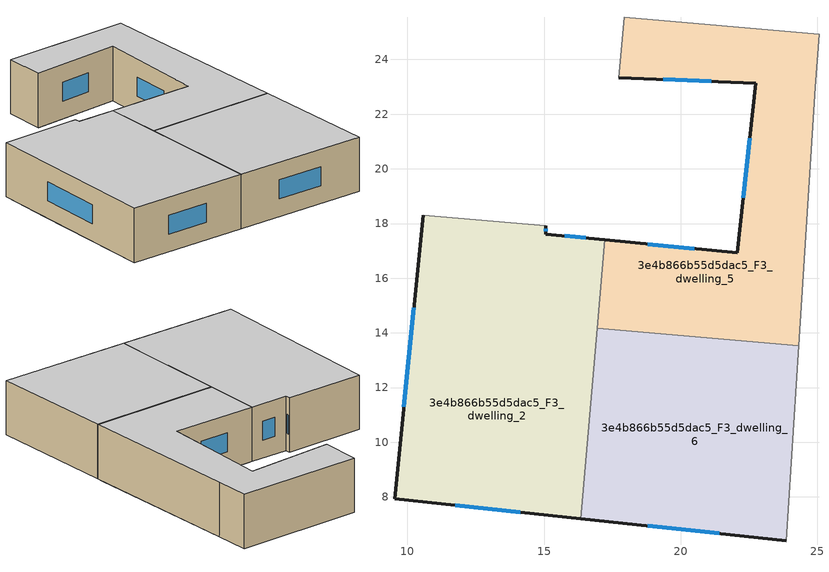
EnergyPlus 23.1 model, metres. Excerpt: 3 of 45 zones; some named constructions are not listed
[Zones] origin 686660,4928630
3e4b866b55d5dac5_F3_dwelling_2
 floor to 3e4b866b55d5dac5_F2_dwelling_2 (EU_floor_Construction): 17.22,17.4 17,14.76 10.27,15.2 10.58,18.3 15.06,17.91 15.06,17.61 z9
 floor to 3e4b866b55d5dac5_F2_dwelling_3 (EU_floor_Construction): 17,14.76 16.34,7.2 9.53,7.92 10.27,15.2 z9
 wall outside (EU_wall_Construction): 10.58,18.3 9.53,7.92 16.34,7.2 / 17.22,17.4 15.06,17.61 15.06,17.91 z9:12
 wall to 3e4b866b55d5dac5_F3_dwelling_1 (EU_wall_Construction): 15.06,17.91 10.58,18.3 z9:12
 wall to 3e4b866b55d5dac5_F3_dwelling_6 (EU_wall_Construction): 16.34,7.2 16.95,14.17 z9:12
 wall to 3e4b866b55d5dac5_F3_dwelling_5 (EU_wall_Construction): 16.95,14.17 17.22,17.4 z9:12
 window (EU_Window_Construction): 10.24,14.92 9.87,11.3 / 15.06,17.71 15.06,17.81 / 16.52,17.47 15.76,17.54 / 11.75,7.69 14.13,7.44 z9.98:11.02
 ceiling to 3e4b866b55d5dac5_F4_dwelling_2 (EU_floor_Construction): 16.34,7.2 17.22,17.4 15.06,17.61 15.06,17.91 10.58,18.3 9.53,7.92 z12
3e4b866b55d5dac5_F3_dwelling_5
 floor to 3e4b866b55d5dac5_F2_dwelling_6 (EU_floor_Construction): 25.06,24.92 24.92,22.98 24.33,13.9 17.18,14.36 17.37,17.39 22.06,16.92 22.75,23.13 17.76,23.33 17.84,24.57 17.93,25.54 z9
 floor to 3e4b866b55d5dac5_F2_dwelling_1 (EU_floor_Construction): 17.84,24.57 17.76,23.33 17.74,23.33 z9
 floor to 3e4b866b55d5dac5_F2_dwelling_2 (EU_floor_Construction): 17.37,17.39 17.2,14.75 17,14.76 17.22,17.4 z9
 floor to 3e4b866b55d5dac5_F2_dwelling_7 (EU_floor_Construction): 24.33,13.9 24.31,13.54 17.16,14.15 17.18,14.36 z9
 floor to 3e4b866b55d5dac5_F2_dwelling_3 (EU_floor_Construction): 17.2,14.75 17.16,14.15 16.95,14.17 17,14.76 z9
 wall outside (EU_wall_Construction): 17.74,23.33 22.75,23.13 22.06,16.92 17.22,17.4 z9:12
 wall adiabatic (EU_wall_Construction): 24.31,13.54 24.92,22.98 25.06,24.92 z9:12
 wall to 3e4b866b55d5dac5_F3_dwelling_6 (EU_wall_Construction): 16.95,14.17 24.31,13.54 z9:12
 wall to 3e4b866b55d5dac5_F3_dwelling_4 (EU_wall_Construction): 25.06,24.92 17.93,25.54 z9:12
 wall to 3e4b866b55d5dac5_F3_dwelling_1 (EU_wall_Construction): 17.93,25.54 17.74,23.33 z9:12
 window (EU_Window_Construction): 19.37,23.27 21.12,23.2 / 20.49,17.08 18.8,17.25 / 22.53,21.11 22.28,18.94 z9.98:11.02
 ceiling to 3e4b866b55d5dac5_F4_dwelling_5 (EU_floor_Construction): 24.31,13.54 24.92,22.98 25.06,24.92 17.93,25.54 17.74,23.33 22.75,23.13 22.06,16.92 17.22,17.4 16.95,14.17 z12
3e4b866b55d5dac5_F3_dwelling_6
 floor to 3e4b866b55d5dac5_F2_dwelling_7 (EU_floor_Construction): 24.31,13.54 23.85,6.4 16.71,7.16 17.16,14.15 z9
 floor adiabatic (EU_floor_Construction): 17.16,14.15 16.71,7.16 16.34,7.2 16.95,14.17 z9
 wall outside (EU_wall_Construction): 16.34,7.2 23.85,6.4 z9:12
 wall adiabatic (EU_wall_Construction): 23.85,6.4 24.31,13.54 z9:12
 window (EU_Window_Construction): 18.79,6.94 21.41,6.66 z9.98:11.02
 ceiling to 3e4b866b55d5dac5_F4_dwelling_6 (EU_floor_Construction): 23.85,6.4 24.31,13.54 16.95,14.17 16.34,7.2 z12
[SCHEDULE:FILE] Column Number=1; Rows to Skip at Top=0; Number of Hours of Data=8760; Column Separator=Comma; Interpolate to Timestep=No; Minutes per Item=60; Adjust Schedule for Daylight Savings=Yes
Name | File
EU_Step8_GainSchedule_3e4b866b55d5dac5_F1_dwelling_7_f000 | ../../schedules/3e4b866b55d5dac5/3e4b866b55d5dac5_F1_dwelling_7_f000_gain.csv
EU_Step8_GainSchedule_3e4b866b55d5dac5_F2_dwelling_0_f000 | ../../schedules/3e4b866b55d5dac5/3e4b866b55d5dac5_F2_dwelling_0_f000_gain.csv
EU_Step8_GainSchedule_3e4b866b55d5dac5_F2_dwelling_1_f000 | ../../schedules/3e4b866b55d5dac5/3e4b866b55d5dac5_F2_dwelling_1_f000_gain.csv
EU_Step8_GainSchedule_3e4b866b55d5dac5_F2_dwelling_2_f000 | ../../schedules/3e4b866b55d5dac5/3e4b866b55d5dac5_F2_dwelling_2_f000_gain.csv
EU_Step8_GainSchedule_3e4b866b55d5dac5_F2_dwelling_3_f000 | ../../schedules/3e4b866b55d5dac5/3e4b866b55d5dac5_F2_dwelling_3_f000_gain.csv
EU_Step8_GainSchedule_3e4b866b55d5dac5_F2_dwelling_4_f000 | ../../schedules/3e4b866b55d5dac5/3e4b866b55d5dac5_F2_dwelling_4_f000_gain.csv
EU_Step8_GainSchedule_3e4b866b55d5dac5_F2_dwelling_5_f000 | ../../schedules/3e4b866b55d5dac5/3e4b866b55d5dac5_F2_dwelling_5_f000_gain.csv
EU_Step8_GainSchedule_3e4b866b55d5dac5_F2_dwelling_6_f000 | ../../schedules/3e4b866b55d5dac5/3e4b866b55d5dac5_F2_dwelling_6_f000_gain.csv
EU_Step8_GainSchedule_3e4b866b55d5dac5_F2_dwelling_7_f000 | ../../schedules/3e4b866b55d5dac5/3e4b866b55d5dac5_F2_dwelling_7_f000_gain.csv
EU_Step8_GainSchedule_3e4b866b55d5dac5_F3_dwelling_0_f000 | ../../schedules/3e4b866b55d5dac5/3e4b866b55d5dac5_F3_dwelling_0_f000_gain.csv
EU_Step8_GainSchedule_3e4b866b55d5dac5_F3_dwelling_1_f000 | ../../schedules/3e4b866b55d5dac5/3e4b866b55d5dac5_F3_dwelling_1_f000_gain.csv
EU_Step8_GainSchedule_3e4b866b55d5dac5_F3_dwelling_2_f000 | ../../schedules/3e4b866b55d5dac5/3e4b866b55d5dac5_F3_dwelling_2_f000_gain.csv
EU_Step8_GainSchedule_3e4b866b55d5dac5_F3_dwelling_3_f000 | ../../schedules/3e4b866b55d5dac5/3e4b866b55d5dac5_F3_dwelling_3_f000_gain.csv
EU_Step8_GainSchedule_3e4b866b55d5dac5_F3_dwelling_4_f000 | ../../schedules/3e4b866b55d5dac5/3e4b866b55d5dac5_F3_dwelling_4_f000_gain.csv
EU_Step8_GainSchedule_3e4b866b55d5dac5_F3_dwelling_5_f000 | ../../schedules/3e4b866b55d5dac5/3e4b866b55d5dac5_F3_dwelling_5_f000_gain.csv
EU_Step8_GainSchedule_3e4b866b55d5dac5_F3_dwelling_6_f000 | ../../schedules/3e4b866b55d5dac5/3e4b866b55d5dac5_F3_dwelling_6_f000_gain.csv
